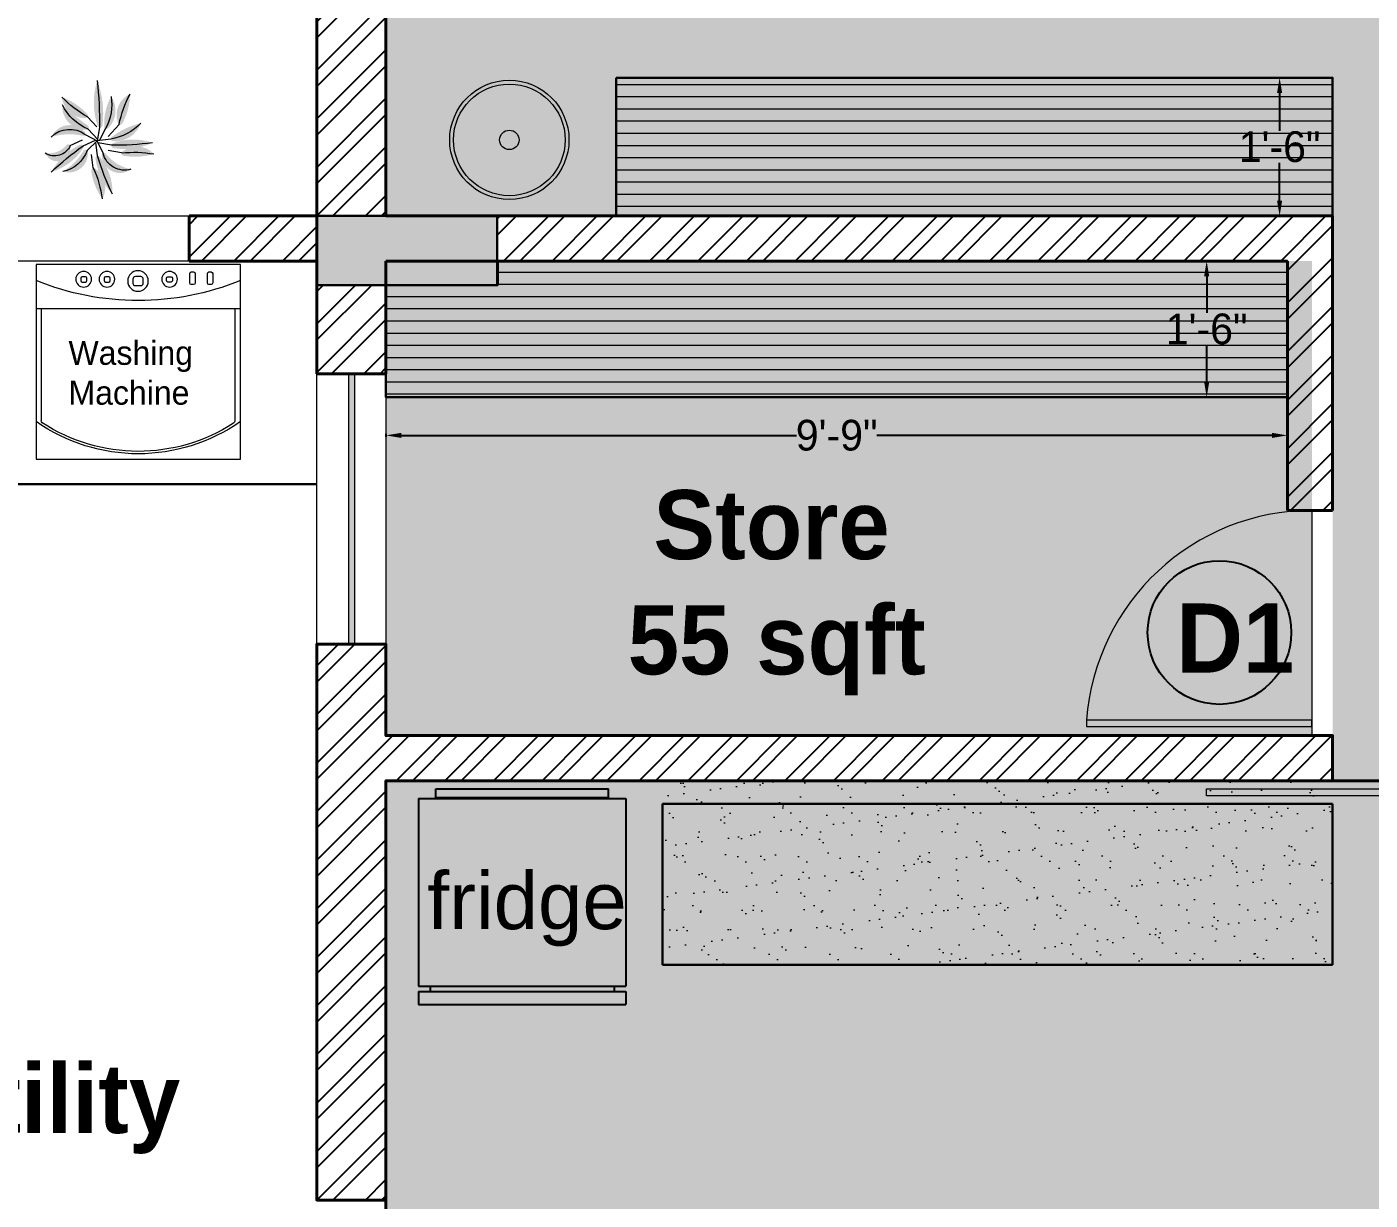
# Model space of a CAD drawing. Header units: feet. Extents: x 3576 to 8206, y -9151 to -6616.
# Drawn here: x 5106.2 to 5281.1, y -8574.6 to -8421.8 of the extents above; entities that cross this region are included whole.
import ezdxf

# ---------------------------------------------------------------- set-up
doc = ezdxf.new("R2010")
doc.units = ezdxf.units.FT
doc.header["$PDMODE"] = 2
doc.layers.get('0').update_dxf_attribs({"linetype": 'CONTINUOUS', "lineweight": 40})
doc.layers.get('Defpoints').update_dxf_attribs({"color": 90, "linetype": 'CONTINUOUS'})
for name, color, linetype, lineweight in [('1fr', 233, 'CONTINUOUS', 5), ('A-GFLR-MBND', 12, 'CONTINUOUS', 5), ('Bathroom-fittings', 7, 'CONTINUOUS', 18), ('COLUMN', 254, 'CONTINUOUS', 30), ('FURN', 253, 'CONTINUOUS', 15), ('FURNITURE', 14, 'CONTINUOUS', 0), ('Glass', 150, 'CONTINUOUS', 20), ('GRANITE', 47, 'CONTINUOUS', 5), ('H2', 7, 'CONTINUOUS', 5), ('HACHT', 8, 'CONTINUOUS', 9), ('interiors', 36, 'CONTINUOUS', 25), ('SHRUBBS', 212, 'CONTINUOUS', 30), ('text', 47, 'CONTINUOUS', 25), ('Wall1', 7, 'CONTINUOUS', 40), ('WINDOW', 180, 'CONTINUOUS', 9)]:
    doc.layers.add(name, color=color, linetype=linetype, lineweight=lineweight)
for name, color, linetype, lineweight, true_color in [('dimension', 7, 'CONTINUOUS', 5, 0x2b17de), ('h12', 7, 'CONTINUOUS', 5, 0x81cdee), ('WALL', 7, 'CONTINUOUS', 40, 0x0b0b0a)]:
    doc.layers.add(name, color=color, linetype=linetype, lineweight=lineweight, true_color=true_color)
doc.layers.add('WILD TREE', color=42, linetype='CONTINUOUS')
doc.styles.add('ROMANS', font='sanss___.ttf')
doc.styles.get("Standard").update_dxf_attribs({"font": 'GOTHIC.TTF'})
doc.dimstyles.new('dinesh', dxfattribs={"dimtxt": 4, "dimasz": 2, "dimexe": 0.2, "dimexo": 0.1, "dimgap": 0, "dimtad": 0, "dimtih": 1, "dimtoh": 1, "dimdec": 0, "dimzin": 0, "dimdsep": 46, "dimlunit": 4, "dimtxsty": 'Standard', "dimcen": 0, "dimclrd": 251, "dimclre": 251, "dimclrt": 256, "dimadec": 0, "dimazin": 0, "dimtfac": 0.5, "dimtdec": 0, "dimtofl": 0, "dimtmove": 0, "dimatfit": 2, "dimfxl": 0, "dimtolj": 1, "dimtzin": 0, "dimarcsym": 0})

# ---------------------------------------------------------------- blocks, each defined once
blk = doc.blocks.new('*D189')
at = {"layer": 'Defpoints', "color": 0, "lineweight": 40, "transparency": 16777216}
for p in [(5152.925532230825, -8470.035319015824), (5270.316836578287, -8470.035319016035), (5270.316836578287, -8475.010567470335)]:
    blk.add_point(p, dxfattribs=at)
at = {"layer": 'H2', "color": 251, "lineweight": -2, "transparency": 16777216}
for p, q in [((5152.925532230825, -8474.810567470337), (5152.925532230825, -8475.210567470336)), ((5154.925532230825, -8475.010567470335), (5206.400246267234, -8475.010567470335)), ((5268.316836578287, -8475.010567470335), (5216.842122541877, -8475.010567470335)), ((5270.316836578287, -8474.810567470337), (5270.316836578287, -8475.210567470336))]:
    blk.add_line(p, q, dxfattribs=at)
at = {"layer": 'H2', "color": 251, "lineweight": 40, "transparency": 16777216}
for points in [[(5154.925532230825, -8474.677234137002), (5154.925532230825, -8475.34390080367), (5152.925532230825, -8475.010567470335)], [(5268.316836578287, -8474.677234137002), (5268.316836578287, -8475.34390080367), (5270.316836578287, -8475.010567470335)]]:
    blk.add_solid(points, dxfattribs=at)
at = {"layer": 'H2', "transparency": 16777216, "insert": (5211.621184404556, -8475.010567470335), "char_height": 4, "attachment_point": 5}
blk.add_mtext('\\A1;9\'-9"', dxfattribs=at)
blk = doc.blocks.new('*D190')
at = {"layer": 'Defpoints', "color": 0, "lineweight": 40, "transparency": 16777216}
for p in [(5263.927669298754, -8452.29618858111), (5259.797799126635, -8470.035319015926), (5263.927669298736, -8470.035319015926)]:
    blk.add_point(p, dxfattribs=at)
at = {"layer": 'H2', "color": 251, "lineweight": -2, "transparency": 16777216}
for p, q in [((5259.997799126635, -8452.29618858111), (5259.597799126635, -8452.29618858111)), ((5259.797799126635, -8454.29618858111), (5259.797799126635, -8459.06514196983)), ((5259.797799126635, -8468.035319015926), (5259.797799126635, -8463.266365627205)), ((5259.997799126635, -8470.035319015926), (5259.597799126635, -8470.035319015926))]:
    blk.add_line(p, q, dxfattribs=at)
at = {"layer": 'H2', "color": 251, "lineweight": 40, "transparency": 16777216}
for points in [[(5259.464465793302, -8454.29618858111), (5260.131132459968, -8454.29618858111), (5259.797799126635, -8452.29618858111)], [(5259.464465793302, -8468.035319015926), (5260.131132459968, -8468.035319015926), (5259.797799126635, -8470.035319015926)]]:
    blk.add_solid(points, dxfattribs=at)
at = {"layer": 'H2', "transparency": 16777216, "insert": (5259.797799126636, -8461.165753798516), "char_height": 4, "attachment_point": 5}
blk.add_mtext('\\A1;1\'-6"', dxfattribs=at)
blk = doc.blocks.new('A$C31557AA3')
at = {"layer": 'SHRUBBS', "lineweight": 5}
h = blk.add_hatch(color=36, dxfattribs=at)
h.dxf.hatch_style = 1
h.set_gradient(color1=(122, 60, 31), color2=(76, 76, 0), tint=0.6800000071525574)
edge = h.paths.add_edge_path()
edge.add_arc((0.579141562777238, 0.4779328771519147), 0.1851927739534588, 109.2945789499972, 183.9523917202077)
edge.add_arc((0.4116897058436564, 0.4639838981329662), 0.0173409412106253, 176.0846161663011, 260.555518417618)
edge.add_arc((0.4105045129628877, 0.4666428292855757), 0.0198344305652022, 265.1982268544253, 344.0651575452608)
edge.add_line((0.4295767962683783, 0.4611974050264111), (0.4328475013842025, 0.4650974160608712))
edge.add_arc((-0.0261070408167825, 0.7863784860746251), 0.5602328067474116, -34.99310021363153, -13.8021519127164)
edge = h.paths.add_edge_path()
edge.add_arc((0.3115833796026663, 0.5380007640156351), 0.0169902764618922, -166.99833121277027, -19.47800631802221, ccw=False)
edge.add_line((0.2950286741512116, 0.5341783012407575), (0.2944709172417674, 0.5373613560875583))
edge.add_arc((0.7327996943625692, 0.612527964925846), 0.4447270353109417, 163.0809589643165, 189.7306937520154, ccw=False)
edge.add_line((0.3073218137776337, 0.7419524953264159), (0.3094791071760028, 0.7399403877793418))
edge.add_arc((0.2010824974105958, 0.6258848324578992), 0.1573483228646495, -36.47962892474982, 46.4572291639405, ccw=False)
at = {"layer": 'SHRUBBS', "lineweight": 13}
h = blk.add_hatch(color=22, dxfattribs=at)
h.dxf.hatch_style = 1
h.set_gradient(color1=(192, 59, 22), color2=(238, 137, 109), one_color=1, tint=0.6800000071525574)
edge = h.paths.add_edge_path()
edge.add_arc((0.0136466559874577, 0.6020042794162066), 0.3925036779477421, -20.72215900740838, 19.4839345886391, ccw=False)
edge.add_arc((0.3643894999424617, 0.4693145627380491), 0.0175008732945478, -91.99401629788042, -20.722159007510925, ccw=False)
edge.add_arc((0.3643552379570565, 0.4683304812386952), 0.0165161955396416, 191.7575161255985, 268.00598370211685, ccw=False)
edge.add_line((0.3481855728433629, 0.464964973072796), (0.3468232670998645, 0.4730006411933802))
edge.add_arc((0.7859565930542091, 0.5433146367576285), 0.4447270353103347, 154.7642914597134, 189.0969765240837, ccw=False)
at = {"layer": 'SHRUBBS', "lineweight": 5}
h = blk.add_hatch(color=24, dxfattribs=at)
h.dxf.hatch_style = 1
h.set_gradient(color1=(170, 46, 24), color2=(76, 76, 0), rotation=74.99999999999999, tint=0.6800000071525574)
h.paths.add_polyline_path([(0.2610028326082556, 0.3928971731344575, 0.0313224074340478), (0.2185707569888677, 0.4176584869613295, 0.1003299876653387)], flags=17)
edge = h.paths.add_edge_path()
edge.add_arc((0.2967812477036773, 0.4024010107205527), 0.0169902764597991, -112.99833155542018, 34.52199364849861, ccw=False)
edge.add_line((0.2901430732357539, 0.3867611854684867), (0.282506546250886, 0.3876659234284148))
edge.add_arc((0.3008654024437192, 0.5099448164789635), 0.1236494047150414, 142.3265140285391, 261.461434014105, ccw=False)
edge.add_line((0.2029961027155593, 0.5855144893452007), (0.2047552502629628, 0.5774235175910007))
edge.add_arc((0.4901908530126208, 0.6437199487614294), 0.2930336159948017, 193.075906881483, 232.2472982687204)
edge = h.paths.add_edge_path()
edge.add_arc((0.2775387453947928, 0.359681817978128), 0.0169902764597863, -94.99833155594507, 52.52199364834132, ccw=False)
edge.add_line((0.2760584381025524, 0.342756151536264), (0.2702259977259018, 0.3436000062108633))
edge.add_arc((0.3368221650082432, 0.7833125108416823), 0.4447270356357955, 226.7642914708024, 261.38778336047193, ccw=False)
edge.add_line((0.0321835723016477, 0.4593102514990335), (0.0342738033768626, 0.4593588291286892))
edge.add_arc((0.0423481023692318, 0.0669382093828119), 0.3925036778247499, 51.27784096535328, 91.17873007500259, ccw=False)
h = blk.add_hatch(color=52, dxfattribs=at)
h.dxf.hatch_style = 1
h.set_gradient(color1=(214, 214, 0), color2=(114, 153, 0), rotation=269.99999999999994, tint=0.6800000071525574)
edge = h.paths.add_edge_path()
edge.add_arc((0.5737896106027734, 0.6442614034521342), 0.1573483228630157, -108.47962890263119, -24.468562096676408, ccw=False)
edge.add_line((0.5239153113022041, 0.4950265248979237), (0.5227489311859871, 0.495096814286285))
edge.add_arc((0.5243535451457149, 0.5120111486986616), 0.0169902764713724, 121.0016684639736, 264.5807337431716, ccw=False)
edge.add_line((0.5156024817712535, 0.5265744032934097), (0.5206183247222782, 0.5292169239982627))
edge.add_arc((0.7253961247703842, 0.1344407994114647), 0.4447270353107626, 91.08095896306548, 117.41661874000559, ccw=False)
at = {"layer": 'SHRUBBS', "lineweight": 13}
h = blk.add_hatch(color=22, dxfattribs=at)
h.dxf.hatch_style = 1
h.set_gradient(color1=(192, 59, 22), color2=(238, 137, 109), one_color=1, tint=0.6800000071525574)
edge = h.paths.add_edge_path()
edge.add_arc((0.6033160772339273, 0.3080568656674245), 0.1717382616055714, 55.47516335396125, 132.7674658130364)
edge.add_arc((0.5030147715620786, 0.4164958714975456), 0.0240244507925832, 132.7674658129801, 182.9960336030007)
edge.add_arc((0.4925884353953053, 0.4159501741334566), 0.0135838439387727, 182.9960336028882, 280.2877910844639)
edge.add_line((0.4950144088474815, 0.4025847160806393), (0.5001000764733305, 0.4023759510864693))
edge.add_arc((0.5136554940287965, 0.7946454854214835), 0.3925036775783322, 268.020852455672, 298.4516715481307)
edge = h.paths.add_edge_path()
edge.add_arc((0.5049948428484186, 0.3736983278585626), 0.0169902764596091, 103.0016686934851, 189.6384661346254, ccw=False)
edge.add_line((0.5011723801011386, 0.3902530333141101), (0.5110515022180095, 0.3914655007020826))
edge.add_arc((0.5839756996354879, -0.2435706507465341), 0.6392095526630307, 69.39934495704102, 96.55084987394491, ccw=False)
edge.add_line((0.8088830829007918, 0.3547649751094184), (0.7956508867129628, 0.350805998899915))
edge.add_arc((0.658596491319031, 0.8329793720977534), 0.5012734474493717, -108.5253818962774, -74.13257184488191, ccw=False)
edge.add_arc((0.5044765900144625, 0.3730407651314636), 0.0161997765949089, 187.6454007284559, 251.474618103645, ccw=False)
edge.add_arc((0.4883318894532921, 0.3708735800865952), 8.97306790426e-05, 7.64540073175379, 192.8431350672432)
at = {"layer": 'SHRUBBS', "lineweight": 5}
h = blk.add_hatch(color=52, dxfattribs=at)
h.dxf.hatch_style = 1
h.set_gradient(color1=(214, 214, 0), color2=(114, 153, 0), rotation=89.99999999999996, tint=0.6800000071525574)
edge = h.paths.add_edge_path()
edge.add_arc((0.1952865735589455, 0.330514697737982), 0.0169902764597863, -90, 52.52199364834132, ccw=False)
edge.add_line((0.1952865735589455, 0.3135244212781743), (0.1855009758762378, 0.3148145277045842))
edge.add_arc((0.2545699930755632, 0.7541453902657054), 0.4447270353099622, 235.08095895885782, 261.0654249922602, ccw=False)
edge.add_line((5.42040937e-08, 0.3894862588037995), (0.005421113432277001, 0.3924185440076826))
edge.add_arc((0.0775572070999431, 0.2525797843657926), 0.1573483228630552, 35.520371079800725, 117.2870336174411, ccw=False)
h = blk.add_hatch(color=32, dxfattribs=at)
h.dxf.hatch_style = 1
h.set_gradient(color1=(183, 112, 31), color2=(114, 153, 0), rotation=134.99999999999994, tint=0.6800000071525574)
edge = h.paths.add_edge_path()
edge.add_arc((0.3196754922144009, 0.2745344055263956), 0.0169902764616699, -40.998331386390475, 106.5219936122142, ccw=False)
edge.add_line((0.3324985412461103, 0.2633881546870498), (0.3202080629342276, 0.2559361491459811))
edge.add_arc((0.5382236238809242, -0.0897723172832059), 0.4087115469077574, 122.2369303558512, 149.2091368645212)
edge.add_line((0.1871234269441686, 0.1194495273857967), (0.1846678678267892, 0.1277973257940062))
edge.add_arc((0.3109845950881436, 0.160419152959264), 0.1304611022244556, 88.30489722435192, 194.4804838987625, ccw=False)
edge = h.paths.add_edge_path()
edge.add_arc((0.3566798594764009, 0.1557931419332021), 0.0169902764631247, -22.998331491847694, 124.5219936404493, ccw=False)
edge.add_line((0.3723196847388408, 0.1491549674813655), (0.3685290897119273, 0.1460710412113428))
edge.add_arc((0.471346433526719, 0.0235650948579576), 0.1599347150591971, 130.0062157108557, 188.4730908819397)
edge.add_line((0.3131573781538179, -4.698774489e-07), (0.3092693441390395, 0.0016140130953204))
edge.add_arc((0.3449039692322628, 0.0819412466143206), 0.08787656655984899, 88.59993373863892, 246.0770533524228, ccw=False)
at = {"layer": 'SHRUBBS', "lineweight": 13}
h = blk.add_hatch(color=22, dxfattribs=at)
h.dxf.hatch_style = 1
h.set_gradient(color1=(192, 59, 22), color2=(238, 137, 109), one_color=1, tint=0.6800000071525574)
edge = h.paths.add_edge_path()
edge.add_arc((0.4483585709471926, 0.2567951719574353), 0.0169902764666922, 31.00166846180659, 178.5219936935231)
edge.add_line((0.4313739471510873, 0.2572334058207843), (0.433013164622281, 0.2498810142874674))
edge.add_arc((0.0305199788132029, 0.1640039888200704), 0.4115527039467282, -17.363422940706528, 12.044183470344876, ccw=False)
edge.add_line((0.4233186535384448, 0.0411836759237474), (0.4271101304162245, 0.0429447352545367))
edge.add_arc((0.3673014323839823, 0.1667480497858662), 0.1374930581857018, -64.21506815826233, 45.93642221150992)
edge = h.paths.add_edge_path()
edge.add_arc((0.7102392108008077, 0.2706050550957286), 0.1573483228630286, 180.634028951228, 264.6450957571964, ccw=False)
edge.add_line((0.5529005218038776, 0.2688638909661734), (0.5525850130310915, 0.2699889853568607))
edge.add_arc((0.569092294990668, 0.2740113151398305), 0.0169902764714342, 50.11532631791101, 193.6943915969288, ccw=False)
edge.add_line((0.5799872145644827, 0.287048577968136), (0.5841264588139837, 0.2831745292812968))
edge.add_arc((0.2781670787789778, -0.0395807862516904), 0.444727035310662, 20.19461681694679, 46.53027659388579, ccw=False)
at = {"layer": 'SHRUBBS', "lineweight": 5}
h = blk.add_hatch(color=22, dxfattribs=at)
h.dxf.hatch_style = 1
h.set_gradient(color1=(198, 62, 16), color2=(114, 153, 0), rotation=164.99999999999997, tint=0.6800000071525574)
edge = h.paths.add_edge_path()
edge.add_arc((0.4890357937997864, 0.2800452658189272), 0.0169902764598171, 49.00166838384447, 196.5219936374178)
edge.add_line((0.4727470349522777, 0.2752135136121865), (0.4728515264377508, 0.2684196487905694))
edge.add_arc((0.6308309886196639, 0.2742471517743752), 0.1580869073083283, 182.1125531289479, 216.7663757932914)
edge.add_arc((0.6308309886193797, 0.2742471517743468), 0.1580869073080549, 216.7663757933417, 242.3929153040779)
edge.add_arc((0.6308309887808149, 0.2742471520830918), 0.1580869076564862, 242.3929153040792, 274.6797549426552)
edge.add_line((0.6437287223648414, 0.1166872623878135), (0.630091170819469, 0.1310801372772232))
edge.add_arc((1.644924287870765, 1.078998480115585), 1.388681187369328, 214.478599328099, 223.0474095241305, ccw=False)
h = blk.add_hatch(color=20, dxfattribs=at)
h.dxf.hatch_style = 1
h.set_gradient(color1=(243, 80, 43), color2=(246, 127, 101), rotation=134.99999999999994, one_color=1, tint=0.6800000071525574)
edge = h.paths.add_edge_path()
edge.add_arc((0.3543575986366534, 0.2430327417938827), 0.0169902764597886, -22.998331555601112, 124.5219936486904, ccw=False)
edge.add_line((0.3699974238886909, 0.2363945673259025), (0.3679442888963251, 0.2322133973746929))
edge.add_arc((-0.0302195476253928, 0.4303237073624473), 0.444727034974409, -61.23570855855792, -26.45309048474428, ccw=False)
edge.add_line((0.1837864096099508, 0.0404729847712133), (0.1856472510569915, 0.0465667070395739))
edge.add_arc((0.5600954095842497, -0.0711096018828812), 0.3925036778249076, 123.27784100041609, 162.5538418235388, ccw=False)
at = {"layer": 'SHRUBBS', "color": 52, "lineweight": 13, "true_color": 0xd8c603}
for p, q in [((0.3143961894590177, 0.5214267436349475), (0.3310583872076904, 0.4292309329616728)), ((0.5094599210991362, 0.5042143535921185), (0.4269253968292618, 0.4306024449183498)), ((0.3118432400150937, 0.3949346569650629), (0.3962250117756412, 0.3542233202517764)), ((0.3675530881512827, 0.4522134154667016), (0.384215285899927, 0.3600176047724517)), ((0.4088683923272356, 0.4470556490686591), (0.3962250117756412, 0.3542233202517764)), ((0.4884208224489158, 0.3708855180213959), (0.3962250117756412, 0.3542233202517764)), ((0.4805590186741995, 0.411772544747663), (0.3980244944252718, 0.3674357806895614)), ((0.2119186096995804, 0.3280681849275595), (0.3047509384955163, 0.3154248043549899)), ((0.2941707815354562, 0.3572353051467587), (0.3870031103313636, 0.3445919245951643)), ((0.3314308282322145, 0.2865519812637842), (0.3962250117756412, 0.3542233202517764)), ((0.3618239524130615, 0.2580947341052706), (0.402535289105373, 0.3424765058657897)), ((0.4405617758337145, 0.2716887960028771), (0.3962250117756412, 0.3542233202517764)), ((0.4770182180832025, 0.2918006018134633), (0.4093468790742349, 0.3565947853778368)), ((0.5607056260489574, 0.2875326815997141), (0.4930342870609651, 0.3523268651431124)), ((0.3641462132529227, 0.170855134269658), (0.4048575499662094, 0.2552369060302055))]:
    blk.add_line(p, q, dxfattribs=at)
for centre, radius, start, end in [((-0.4679225979900254, 0.606706625130471), 0.7869532027903953, 353.7788021114562, 9.895987881097843), ((2.204696740639291, 0.4875261231190394), 1.837483003246301, 172.3252505454634, 181.1011768119209), ((0.7724435565209831, 0.3859860219717745), 0.3686684138535741, 133.6544040140556, 170.465050233142), ((0.3480150833547952, 0.541966938144043), 0.1514162935791963, 163.2855850846461, 256.178961526799), ((0.3488161077474956, 1.274596666880397), 0.786953202790379, 281.7788021121113, 297.8959878816747), ((0.8282950105409836, 2.115374974003514), 1.837483003246361, 244.3252505455228, 253.1011768120599), ((-0.1109371776498165, -0.3896082630423052), 0.7869532027903811, 65.77880211160611, 81.89598788148295), ((0.6454281718361871, 0.11124904991172), 0.3427771996768856, 80.72900210783877, 118.7494604234067), ((0.5036322999474409, -2.520038314109683), 2.890963851762693, 83.93896133858978, 90.3014764370095), ((0.4108439302732167, 0.07210972962479902), 0.228674266282973, 110.3207980196044, 168.0523157941224), ((0.7961728830271113, 0.4287284811381086), 0.3472879846787989, 203.2209285534538, 243.9627082511878), ((1.243741076768742, 0.6783752540526679), 0.7869532027903438, 209.7788021115936, 225.895987881297), ((-1.145212772338765, 1.309372098772313), 1.837483003246326, 316.3252505457846, 325.1011768114424), ((0.3000969527041377, 0.1662988780117303), 0.1756058124038795, 314.5631437668294, 36.88067794008187), ((0.410595573162084, 0.0639569834531244), 0.1165536686809947, 113.4858991101693, 213.2804929652318)]:
    blk.add_arc(centre, radius, start, end, dxfattribs=at)
blk = doc.blocks.new('Washingmachine')
at = {"layer": 'FURN', "lineweight": 9}
for p, q in [((-10.34400240485592, -9.934833080795217), (-10.34400240485592, 10.06516691920478)), ((-10.34400240485592, 10.06516691920478), (10.65599759514407, 10.06516691920478)), ((10.65599759514407, 10.06516691920478), (10.65599759514407, -9.934833080795217)), ((-10.34400240485592, 5.520354548038994), (10.65599759514407, 5.520354548038994)), ((-9.751404343518061, 5.520354548038881), (-9.751404343517605, -6.027440282013912)), ((10.1339451854069, 5.520354548038881), (10.1339451854069, -5.981414801336428)), ((10.65599759514407, -9.934833080795217), (-10.34400240485592, -9.934833080795217))]:
    blk.add_line(p, q, dxfattribs=at)
for points in [[(-6.942216223029845, 8.164250203997652), (-6.942216223029845, 9.14537041701078, 0.4142135623728953), (-7.092216223029481, 9.295370417010416), (-7.341856921023918, 9.295370417010416, 0.4142135623731362), (-7.491856921024009, 9.14537041701078), (-7.491856921024009, 8.164250203997652, 0.4142135623730951), (-7.341856921023918, 8.014250203998017), (-7.092216223029481, 8.014250203998017, 0.4142135623730951)], [(-5.129992575029973, 8.164250203997652), (-5.129992575029973, 9.14537041701078, 0.4142135623728953), (-5.279992575029609, 9.295370417010416), (-5.529633273024047, 9.295370417010416, 0.4142135623731362), (-5.679633273024138, 9.14537041701078), (-5.679633273024138, 8.164250203997652, 0.4142135623730951), (-5.529633273024047, 8.014250203998017), (-5.279992575029609, 8.014250203998017, 0.4142135623730951)], [(-2.88015954965158, 8.811692322380395), (-3.215064704174437, 8.811692322380509, 0.4142135623728953), (-3.365064704174074, 8.661692322380643), (-3.365064704174074, 8.412051624386207, 0.4142135623731362), (-3.215064704174437, 8.262051624386231), (-2.88015954965158, 8.262051624386231, 0.4142135623730951), (-2.730159549651944, 8.412051624386322), (-2.730159549651944, 8.661692322380532, 0.4142135623730951)], [(-0.1001968748478248, 8.814662751613467), (0.457978382688907, 8.814662751613582, -0.4142135623728953), (0.7079783826889069, 8.56466275161381), (0.7079783826889069, 8.148594921623042, -0.4142135623731362), (0.457978382688907, 7.898594921623043), (-0.1001968748478248, 7.898594921623157, -0.4142135623730951), (-0.3501968748478248, 8.148594921623157), (-0.3501968748478248, 8.564662751613469, -0.4142135623730951)], [(3.192154739939724, 8.811692322380395), (3.527059894462581, 8.811692322380509, -0.4142135623728953), (3.677059894462217, 8.661692322380643), (3.677059894462217, 8.412051624386207, -0.4142135623731362), (3.527059894462581, 8.262051624386231), (3.192154739939724, 8.262051624386231, -0.4142135623730951), (3.042154739940087, 8.412051624386322), (3.042154739940087, 8.661692322380532, -0.4142135623730951)], [(5.586062853095426, 8.811692322380395), (5.920968007618284, 8.811692322380509, -0.4142135623728953), (6.07096800761792, 8.661692322380643), (6.07096800761792, 8.412051624386207, -0.4142135623731362), (5.920968007618284, 8.262051624386231), (5.586062853095426, 8.262051624386231, -0.4142135623730951), (5.436062853095791, 8.412051624386322), (5.436062853095791, 8.661692322380532, -0.4142135623730951)]]:
    blk.add_lwpolyline(points, format="xyb", close=True, dxfattribs=at)
for centre, radius in [((-3.060903689032329, 8.546990250889394), 0.8065281933968435), ((0.1870844414988824, 8.363726098562438), 1.057001342295734), ((3.372898879320473, 8.546990250889394), 0.8065281933968435), ((5.766806992476176, 8.546990250889394), 0.8065281933968435)]:
    blk.add_circle(centre, radius, dxfattribs=at)
for centre, radius, start, end in [((0.155997595144072, 34.36295686010158), 27.99700629685737, 247.9732088081473, 292.0267911918526), ((0.155997595144072, 8.852039939880454), 18.23878078894558, 234.8515855809695, 305.1484144190304), ((-9.501404343518516, -6.027440282013912), 0.25, 180, 237.0147512239568), ((0.155997595144072, 8.852039939880454), 17.98878078894558, 237.0147512239533, 303.2573161776588), ((9.883945185406901, -5.981414801336428), 0.25, 303.2573161776877, 0)]:
    blk.add_arc(centre, radius, start, end, dxfattribs=at)
blk = doc.blocks.new('FRIDp')
at = {"color": 0}
for p, q in [((11.73249035819049, 26.39692308419871), (30.06582369152383, 26.39692308419871)), ((11.73249035819049, 25.48025641753204), (11.73249035819049, 26.39692308419871)), ((30.06582369152383, 25.48025641753204), (30.06582369152383, 26.39692308419871)), ((9.899157024857153, 25.39074097812578), (31.89915702485716, 25.39074097812578)), ((9.899157024857153, 25.39074097812578), (9.899157024857153, 5.453240978125775)), ((11.73249035819049, 25.48025641753204), (30.06582369152383, 25.48025641753204)), ((31.89915702485716, 25.39074097812578), (31.89915702485716, 5.453240978125775)), ((9.899157024857153, 5.453240978125775), (31.89915702485716, 5.453240978125775)), ((9.899157024857153, 4.901812865413884), (31.89915702485716, 4.901812865413884)), ((9.899157024857153, 4.901812865413884), (9.899157024857153, 3.526812865413884)), ((31.89915702485716, 4.901812865413884), (31.89915702485716, 3.526812865413884)), ((9.899157024857153, 3.526812865413884), (31.89915702485716, 3.526812865413884))]:
    blk.add_line(p, q, dxfattribs=at)
for p, q in [((11.14223606720236, 5.453240978125775), (11.14223606720236, 4.901812865413884)), ((30.65607798251195, 5.453240978125775), (30.65607798251195, 4.901812865413884))]:
    blk.add_line(p, q)
blk = doc.blocks.new('*D181')
at = {"layer": 'Defpoints', "color": 0, "lineweight": 40, "transparency": 16777216}
for p in [(5152.925532230825, -8470.035319015824), (5270.316836578287, -8470.035319016035), (5270.316836578287, -8475.010567470337)]:
    blk.add_point(p, dxfattribs=at)
at = {"layer": 'H2', "color": 251, "lineweight": -2, "transparency": 16777216}
for p, q in [((5152.925532230825, -8474.810567470338), (5152.925532230825, -8475.210567470338)), ((5154.925532230825, -8475.010567470337), (5206.400246267234, -8475.010567470337)), ((5268.316836578287, -8475.010567470337), (5216.842122541877, -8475.010567470337)), ((5270.316836578287, -8474.810567470338), (5270.316836578287, -8475.210567470338))]:
    blk.add_line(p, q, dxfattribs=at)
at = {"layer": 'H2', "color": 251, "lineweight": 40, "transparency": 16777216}
for points in [[(5154.925532230825, -8474.677234137003), (5154.925532230825, -8475.343900803671), (5152.925532230825, -8475.010567470337)], [(5268.316836578287, -8474.677234137003), (5268.316836578287, -8475.343900803671), (5270.316836578287, -8475.010567470337)]]:
    blk.add_solid(points, dxfattribs=at)
at = {"layer": 'H2', "transparency": 16777216, "insert": (5211.621184404556, -8475.010567470337), "char_height": 4, "attachment_point": 5}
blk.add_mtext('\\A1;9\'-9"', dxfattribs=at)
blk = doc.blocks.new('*D182')
at = {"layer": 'Defpoints', "color": 0, "lineweight": 40, "transparency": 16777216}
for p in [(5263.927669298754, -8452.29618858111), (5259.797799126635, -8470.035319015926), (5263.927669298736, -8470.035319015926)]:
    blk.add_point(p, dxfattribs=at)
at = {"layer": 'H2', "color": 251, "lineweight": -2, "transparency": 16777216}
for p, q in [((5259.997799126635, -8452.29618858111), (5259.597799126635, -8452.29618858111)), ((5259.797799126635, -8454.29618858111), (5259.797799126635, -8459.06514196983)), ((5259.797799126635, -8468.035319015926), (5259.797799126635, -8463.266365627205)), ((5259.997799126635, -8470.035319015926), (5259.597799126635, -8470.035319015926))]:
    blk.add_line(p, q, dxfattribs=at)
at = {"layer": 'H2', "color": 251, "lineweight": 40, "transparency": 16777216}
for points in [[(5259.464465793302, -8454.29618858111), (5260.131132459968, -8454.29618858111), (5259.797799126635, -8452.29618858111)], [(5259.464465793302, -8468.035319015926), (5260.131132459968, -8468.035319015926), (5259.797799126635, -8470.035319015926)]]:
    blk.add_solid(points, dxfattribs=at)
at = {"layer": 'H2', "transparency": 16777216, "insert": (5259.797799126636, -8461.165753798516), "char_height": 4, "attachment_point": 5}
blk.add_mtext('\\A1;1\'-6"', dxfattribs=at)
blk = doc.blocks.new('*D183')
at = {"layer": 'Defpoints', "color": 0, "lineweight": 40, "transparency": 16777216}
for p in [(5263.040397779055, -8428.426623363805), (5263.040397779046, -8446.426623363735), (5269.294635800486, -8446.426623363735)]:
    blk.add_point(p, dxfattribs=at)
at = {"layer": 'H2', "color": 251, "lineweight": -2, "transparency": 16777216}
for p, q in [((5269.094635800486, -8428.426623363805), (5269.494635800485, -8428.426623363805)), ((5269.294635800486, -8430.426623363805), (5269.294635800486, -8435.326011535082)), ((5269.294635800486, -8444.426623363735), (5269.294635800486, -8439.527235192458)), ((5269.094635800486, -8446.426623363735), (5269.494635800485, -8446.426623363735))]:
    blk.add_line(p, q, dxfattribs=at)
at = {"layer": 'H2', "color": 251, "lineweight": 40, "transparency": 16777216}
for points in [[(5268.961302467153, -8430.426623363805), (5269.627969133819, -8430.426623363805), (5269.294635800486, -8428.426623363805)], [(5268.961302467153, -8444.426623363735), (5269.627969133819, -8444.426623363735), (5269.294635800486, -8446.426623363735)]]:
    blk.add_solid(points, dxfattribs=at)
at = {"layer": 'H2', "transparency": 16777216, "insert": (5269.294635800487, -8437.426623363768), "char_height": 4, "attachment_point": 5}
blk.add_mtext('\\A1;1\'-6"', dxfattribs=at)

msp = doc.modelspace()

# ---------------------------------------------------------------- hatches: boundary and pattern name
at = {"layer": 'COLUMN', "lineweight": 25}
h = msp.add_hatch(dxfattribs=at)
h.set_pattern_fill('ANSI32', color=32, scale=0.4695652173843619, style=0)
h.set_pattern_definition([(45, (5143.925532230724, -8446.426623363957), (-3.162611938242812, 3.162611938242812), []), (45, (5146.033941100216, -8446.426623363957), (-3.162611938242812, 3.162611938242812), [])])
h.paths.add_polyline_path([(5152.925532230686, -8413.752710320972), (5143.925532230724, -8413.752710320972), (5143.925532230795, -8446.426623363957), (5152.925532230686, -8446.426623363957)])
h = msp.add_hatch(dxfattribs=at)
h.set_pattern_fill('ANSI32', color=32, scale=0.4695652173843619, angle=359.9999999999999, style=0)
h.set_pattern_definition([(44.99999999999989, (5143.925532230724, -8446.426623363957), (-3.16261193824281, 3.162611938242814), []), (44.99999999999989, (5146.033941100216, -8446.426623363957), (-3.16261193824281, 3.162611938242814), [])])
h.paths.add_polyline_path([(5152.925532230686, -8413.752710320972), (5143.925532230724, -8413.752710320972), (5143.925532230795, -8446.426623363957), (5152.925532230686, -8446.426623363957)])
h = msp.add_hatch(dxfattribs=at)
h.set_pattern_fill('ANSI32', color=32, scale=0.4695652173843619, style=0)
h.set_pattern_definition([(45, (5159.577706143496, -8141.20923206421), (-3.162611938242812, 3.162611938242812), []), (45, (5161.686115013067, -8141.20923206421), (-3.162611938242812, 3.162611938242812), [])])
h.paths.add_polyline_path([(5127.295097448166, -8446.426623363881), (5143.925532230875, -8446.426623363881), (5143.925532230875, -8452.296188581153), (5127.295097448166, -8452.296188581153)])
h.paths.add_polyline_path([(5143.925532230495, -8455.426623363805), (5152.925532230915, -8455.426623363805), (5152.925532230915, -8466.988129027304), (5143.925532230495, -8466.988129027304)])
at = {"layer": 'COLUMN'}
msp.add_hatch(color=256, dxfattribs=at).paths.add_polyline_path([(5167.403793100116, -8446.426623363957), (5143.925532230875, -8446.426623363957), (5143.925532230875, -8455.426623363805), (5167.403793100116, -8455.426623363805)])
msp.add_hatch(color=256, dxfattribs=at).paths.add_polyline_path([(5167.403793100116, -8446.426623363957), (5143.925532230875, -8446.426623363957), (5143.925532230875, -8455.426623363805), (5167.403793100116, -8455.426623363805)])
at = {"layer": 'COLUMN', "lineweight": 25}
h = msp.add_hatch(dxfattribs=at)
h.set_pattern_fill('ANSI32', color=32, scale=0.4695652173843619, style=0)
h.set_pattern_definition([(45, (5167.403793100116, -8484.774449450124), (-3.162611938242812, 3.162611938242812), []), (45, (5169.512201969596, -8484.774449450124), (-3.162611938242812, 3.162611938242812), [])])
h.paths.add_polyline_path([(5167.403793100116, -8446.426623363806), (5276.186401794205, -8446.42662336373), (5276.186401794205, -8484.774449450124), (5270.316836576866, -8484.774449450124), (5270.316836576866, -8452.296188581), (5167.403793100116, -8452.296188581)])
h = msp.add_hatch(dxfattribs=at)
h.set_pattern_fill('ANSI32', color=32, scale=0.4695652173843619, angle=359.9999999999999, style=0)
h.set_pattern_definition([(44.99999999999989, (5167.403793100116, -8484.774449450124), (-3.16261193824281, 3.162611938242814), []), (44.99999999999989, (5169.512201969596, -8484.774449450124), (-3.16261193824281, 3.162611938242814), [])])
h.paths.add_polyline_path([(5167.403793100116, -8446.426623363808), (5276.186401794205, -8446.426623363732), (5276.186401794205, -8484.774449450124), (5270.316836576866, -8484.774449450124), (5270.316836576866, -8452.296188581), (5167.403793100116, -8452.296188581)])
h = msp.add_hatch(dxfattribs=at)
h.set_pattern_fill('ANSI32', color=32, scale=0.4695652173843619, style=0)
h.set_pattern_definition([(45, (5143.925532230655, -8574.622908006057), (-3.162611938242812, 3.162611938242812), []), (45, (5146.033941100216, -8574.622908006057), (-3.162611938242812, 3.162611938242812), [])])
h.paths.add_polyline_path([(5143.925532230875, -8502.205520331117), (5152.925532230764, -8502.205520331157), (5152.925532230764, -8514.122275536667), (5276.186401794205, -8514.122275536667), (5276.186401794205, -8519.991840753935), (5152.925532230764, -8519.991840753974), (5152.925532230915, -8574.622908006018), (5143.925532230655, -8574.622908006057)])
h = msp.add_hatch(dxfattribs=at)
h.set_pattern_fill('ANSI32', color=32, scale=0.4695652173843619, angle=359.9999999999999, style=0)
h.set_pattern_definition([(44.99999999999989, (5143.925532230655, -8574.622908006058), (-3.16261193824281, 3.162611938242814), []), (44.99999999999989, (5146.033941100216, -8574.622908006058), (-3.16261193824281, 3.162611938242814), [])])
h.paths.add_polyline_path([(5143.925532230875, -8502.205520331117), (5152.925532230764, -8502.205520331157), (5152.925532230764, -8514.122275536669), (5276.186401794205, -8514.122275536669), (5276.186401794205, -8519.991840753937), (5152.925532230764, -8519.991840753974), (5152.925532230915, -8574.622908006018), (5143.925532230655, -8574.622908006058)])
at = {"layer": 'Defpoints', "lineweight": 40}
h = msp.add_hatch(color=256, dxfattribs=at)
h.set_gradient(color1=(153, 157, 214), one_color=1, tint=1, name='INVCYLINDER')
h.paths.add_polyline_path([(5273.505436760796, -8514.122275536669), (5152.925532230915, -8514.122275536669), (5152.925532230915, -8452.296188581), (5273.505436760796, -8452.296188581)])
at = {"layer": 'dimension', "lineweight": 40}
for color, points in [(150, [(5148.816836578436, -8466.988129027304), (5148.034227882746, -8466.988129027304), (5148.034227883046, -8502.205520331117), (5148.816836578665, -8502.205520331117)]), (150, [(5148.816836578436, -8466.988129027304), (5148.034227882746, -8466.988129027304), (5148.034227883046, -8502.205520331117), (5148.816836578665, -8502.205520331117)]), (252, [(5273.505436760796, -8512.11724486963), (5244.158335361116, -8512.11724486963), (5244.158335361116, -8512.932442130708), (5273.505436760796, -8512.932442130708)]), (252, [(5273.505436760796, -8512.11724486963), (5244.158335361116, -8512.11724486963), (5244.158335361116, -8512.93244213071), (5273.505436760796, -8512.93244213071)])]:
    msp.add_hatch(color=color, dxfattribs=at).paths.add_polyline_path(points)
at = {"layer": 'h12'}
h = msp.add_hatch(dxfattribs=at)
h.set_pattern_fill('AR-SAND', color=255, scale=0.1, angle=359.9999999999999, style=0)
h.set_pattern_definition([(37.49999999999994, (-2170.376280146852, -1033.585462439537), (-0.1600031295983998, 4.894132373293423), [0, -3.8608, 0, -4.318000000000001, 0, -4.1275]), (7.499999999999875, (-2170.376280146852, -1033.585462439537), (4.495232831380031, 7.168251005683538), [0, -2.082799999999998, 0, -3.479799999999998, 0, -1.333499999999999]), (327.4999999999998, (-2173.50048014685, -1033.585462439537), (7.909923702414579, 0.01437184678544915), [0, -1.269999999999998, 0, -4.571999999999992, 0, -5.968999999999991]), (317.4999999999999, (-2173.50048014685, -1033.585462439537), (7.635564524722973, 2.229293232572155), [0, -0.635, 0, -2.997199999999999, 0, -3.429])])
h.paths.add_polyline_path([(5276.186401795715, -8519.991840753937), (5188.925532230764, -8519.991840753963), (5188.925532230764, -8543.991840753974), (5276.186401795715, -8543.991840753974)])
h.paths.add_polyline_path([(5213.051043826946, -8528.997162033647), (5218.800020634587, -8528.997162033647), (5218.800020634587, -8535.01353311141), (5213.051043826946, -8535.01353311141)], flags=24)
at = {"layer": 'HACHT', "lineweight": 40}
h = msp.add_hatch(color=256, dxfattribs=at)
h.set_gradient(color1=(204, 159, 213), color2=(225, 198, 230), one_color=1, tint=0.8399999737739563, name='INVCYLINDER')
h.paths.add_polyline_path([(5152.925532230686, -8302.817927714084), (5351.577706140436, -8302.817927714084), (5351.577706140436, -8366.207431582872), (5357.577706140522, -8366.20743158288), (5357.57770614056, -8248.817927714768), (5591.969010484737, -8248.69041573846), (5591.969010484737, -8362.823773329048), (5848.664662654971, -8362.823773329073), (5848.664662655116, -8554.408595959158), (5600.969010484737, -8554.408595959158), (5600.969010484737, -8446.408595960755), (5479.273358312595, -8446.408595960755), (5479.273358312595, -8452.278161178063), (5496.882053964476, -8452.278161178063), (5496.884299138539, -8554.400857268076), (5354.447271357846, -8554.400857268076), (5354.447271357846, -8469.904884233158), (5357.577706133092, -8469.904884233154), (5357.577706134837, -8446.426623363957), (5348.577706140645, -8446.426623363957), (5348.577706140645, -8514.122275536669), (5276.186401794205, -8514.122275536667), (5276.186401795646, -8446.42662336373), (5152.925532230686, -8446.42662336373)])
edge = h.paths.add_edge_path(flags=0)
edge.add_arc((5504.019786252207, -8325.25090984496), 39.00000000000001, 270, 359.9999999999947)
edge.add_line((5543.019786252207, -8325.250909844963), (5543.019786252211, -8295.77264897514))
edge.add_line((5543.019786252211, -8295.772648975139), (5406.490791177357, -8295.772648975173))
edge.add_line((5406.490791177357, -8295.772648975173), (5406.490791177344, -8364.250909844957))
edge.add_line((5406.490791177344, -8364.25090984496), (5504.019786252207, -8364.25090984496))
at = {"layer": 'HACHT'}
h = msp.add_hatch(dxfattribs=at)
h.set_pattern_fill('ANSI31', color=255, scale=0.5, angle=494.9999999999999, style=0)
h.set_pattern_definition([(180, (5846.259873960526, -8227.680860211105), (-1.855250069354418e-15, -1.587499999999999), [])])
h.paths.add_polyline_path([(5182.925532230686, -8428.426623363805), (5182.925532230685, -8446.426623363808), (5276.186401795646, -8446.426623363808), (5276.186401795646, -8428.426623363805)])
h = msp.add_hatch(dxfattribs=at)
h.set_pattern_fill('ANSI31', color=255, scale=0.5, angle=135, style=0)
h.set_pattern_definition([(180, (-440.4788897788558, -8234.663468912837), (-3e-16, -1.587499999999999), [])])
h.paths.add_polyline_path([(5152.925532230886, -8455.426623363805), (5152.925532230866, -8470.035319015824), (5270.316836578287, -8470.03531901593), (5270.316836578287, -8452.29618858111), (5167.496763337555, -8452.29618858111), (5167.496763337555, -8455.426623363805)])
h = msp.add_hatch(dxfattribs=at)
h.set_pattern_fill('ANSI31', color=255, scale=0.5, angle=494.9999999999999, style=0)
h.set_pattern_definition([(180, (-440.4788897788603, -8234.66346891283), (-1.855250069354418e-15, -1.587499999999999), [])])
h.paths.add_polyline_path([(5152.925532230886, -8455.426623363805), (5152.925532230866, -8470.035319015824), (5270.316836578287, -8470.03531901593), (5270.316836578287, -8452.29618858111), (5167.496763337555, -8452.29618858111), (5167.496763337555, -8455.426623363805)])
at = {"layer": 'HACHT', "lineweight": 9}
h = msp.add_hatch(dxfattribs=at)
h.set_pattern_fill('AR-SAND', color=256, scale=0.02, style=0)
h.set_pattern_definition([(37.50000000000001, (5276.186401794205, -8519.991840753974), (-0.03200062591968091, 0.9788264746586848), [0, -0.7721600000000001, 0, -0.8636, 0, -0.8255]), (7.499999999999999, (5276.186401794205, -8519.991840753974), (0.8990465662760053, 1.433650201136708), [0, -0.41656, 0, -0.69596, 0, -0.2667]), (327.5, (5275.561561794205, -8519.991840753974), (1.581984740482916, 0.002874369357091382), [0, -0.254, 0, -0.9144, 0, -1.1938]), (317.5, (5275.561561794205, -8519.991840753974), (1.527112904944594, 0.4458586465144325), [0, -0.127, 0, -0.59944, 0, -0.6858])])
h.paths.add_polyline_path([(5324.186401794205, -8514.122275536669), (5276.186401794205, -8514.122275536667), (5276.186401794205, -8519.991840753935), (5324.186401794205, -8519.991840753974)])
at = {"layer": 'HACHT', "lineweight": 40}
h = msp.add_hatch(color=256, dxfattribs=at)
h.set_gradient(color1=(149, 223, 192), color2=(243, 251, 248), one_color=1, tint=0.9700000286102295, name='INVCYLINDER')
h.paths.add_polyline_path([(5276.186401794205, -8519.991840753935), (5324.186401794205, -8519.991840753974), (5348.577706140645, -8519.991840753974), (5348.577706140645, -8563.408595959083), (5348.577706134954, -8664.383145096426), (5152.925532230915, -8664.38314509728), (5152.925532230764, -8519.991840753974)])

# ---------------------------------------------------------------- linework, layer by layer
at = {"color": 8, "lineweight": 0}
msp.add_lwpolyline([(5273.505436760796, -8484.774449450084, 0.3925543429557931), (5244.158335361116, -8512.11724486963)], format="xyb", dxfattribs=at)
msp.add_lwpolyline([(5273.505436760796, -8484.774449450084, 0.3925543429557931), (5244.158335361116, -8512.11724486963)], format="xyb", dxfattribs=at)
for points in [[(5273.505436760796, -8484.774449450124), (5273.505436760796, -8514.12227553655)], [(5273.505436760796, -8484.774449450124), (5273.505436760796, -8514.122275536552)]]:
    msp.add_lwpolyline(points, dxfattribs=at)
for points in [[(5244.158335361116, -8512.932442130708), (5273.505436760796, -8512.932442130708), (5273.505436760796, -8512.11724486963), (5244.158335361116, -8512.11724486963)], [(5244.158335361116, -8512.93244213071), (5273.505436760796, -8512.93244213071), (5273.505436760796, -8512.11724486963), (5244.158335361116, -8512.11724486963)]]:
    msp.add_lwpolyline(points, close=True, dxfattribs=at)
at = {"layer": '1fr', "lineweight": 30}
msp.add_line((5182.925532230686, -8446.426623363808), (5182.925532230686, -8428.42662336376), dxfattribs=at)
for points in [[(5182.925532230686, -8446.42662336379), (5276.186401795646, -8446.426623363735), (5276.186401795646, -8428.426623363805), (5182.925532230686, -8428.426623363805)], [(5152.925532230886, -8455.426623363805), (5152.925532230866, -8470.035319015824), (5270.316836578287, -8470.03531901593), (5270.316836578287, -8452.29618858111), (5167.496763337555, -8452.29618858111), (5167.496763337555, -8455.426623363805), (5152.925532230886, -8455.426623363805)], [(5152.925532230886, -8455.426623363805), (5152.925532230866, -8470.035319015824), (5270.316836578287, -8470.03531901593), (5270.316836578287, -8452.29618858111), (5167.496763337555, -8452.29618858111), (5167.496763337555, -8455.426623363805), (5152.925532230886, -8455.426623363805)]]:
    msp.add_lwpolyline(points, dxfattribs=at)
at = {"layer": 'A-GFLR-MBND', "color": 1, "lineweight": 30}
msp.add_lwpolyline([(5143.925532230875, -8446.426623363957), (5143.925532230875, -8455.426623363805), (5167.403793100116, -8455.426623363805), (5167.403793100116, -8446.426623363957)], close=True, dxfattribs=at)
msp.add_lwpolyline([(5143.925532230875, -8446.426623363957), (5143.925532230875, -8455.426623363805), (5167.403793100116, -8455.426623363805), (5167.403793100116, -8446.426623363957)], close=True, dxfattribs=at)
at = {"layer": 'Bathroom-fittings', "lineweight": 0}
for radius in [7.767891919660372, 7.267891919660372, 1.267891919660372]:
    msp.add_circle((5168.995881862331, -8436.521472701581), radius, dxfattribs=at)
at = {"layer": 'COLUMN', "color": 7, "lineweight": 25}
msp.add_circle((5261.464412386876, -8500.692972085311), 9.351930944165117, dxfattribs=at)
msp.add_circle((5261.464412386876, -8500.692972085311), 9.351930944165117, dxfattribs=at)
at = {"layer": 'Glass'}
msp.add_lwpolyline([(5307.894052778726, -8521.066919457378), (5307.894052778726, -8521.956611876612), (5259.782063714152, -8521.956611876612), (5259.782063714152, -8521.066919457378)], close=True, dxfattribs=at)
at = {"layer": 'GRANITE', "lineweight": 30}
for p, q in [((5032.403793101826, -8481.36103600562), (5143.925532230922, -8481.36103600562)), ((5188.925532230764, -8543.991840753974), (5188.925532230764, -8522.991840753963)), ((5276.186401795715, -8522.991840753937), (5188.925532230764, -8522.991840753937)), ((5276.186401795715, -8522.991840753937), (5276.186401795715, -8543.991840753974)), ((5276.186401795715, -8543.991840753974), (5188.925532230764, -8543.991840753974))]:
    msp.add_line(p, q, dxfattribs=at)
at = {"layer": 'h12', "color": 255}
msp.add_line((5182.925532230685, -8428.42662336376), (5276.186401795646, -8428.426623363805), dxfattribs=at)
at = {"layer": 'WALL', "lineweight": 40}
msp.add_lwpolyline([(5276.186401794205, -8519.991840753935), (5324.186401794205, -8519.991840753974), (5324.186401794205, -8519.991840753974), (5348.577706140645, -8519.991840753974), (5348.577706140645, -8563.408595959083), (5348.577706134954, -8664.383145096426), (5152.925532230915, -8664.38314509728), (5152.925532230764, -8519.991840753974), (5276.186401794205, -8519.991840753935), (5276.186401794205, -8519.991840753934)], close=True, dxfattribs=at)
at = {"layer": 'Wall1'}
for p, q in [((5143.925532230795, -8446.426623363806), (5143.925532230724, -8413.752710320972)), ((5143.925532230795, -8446.426623363808), (5143.925532230724, -8413.752710320972)), ((5152.925532230686, -8446.426623363806), (5152.925532230686, -8413.752710320972)), ((5152.925532230686, -8446.426623363808), (5152.925532230686, -8413.752710320972)), ((5143.925532230346, -8466.988129027304), (5143.925532230575, -8446.426623363768)), ((5143.925532230346, -8466.988129027304), (5143.925532230575, -8446.426623363768)), ((5152.925532230686, -8446.426623363806), (5223.360314838085, -8446.42662336373)), ((5152.925532230686, -8446.426623363808), (5223.360314838085, -8446.426623363732)), ((5223.360314838085, -8446.42662336373), (5276.186401794205, -8446.42662336373)), ((5223.360314838085, -8446.426623363732), (5276.186401794205, -8446.426623363732)), ((5276.186401794205, -8446.42662336373), (5276.186401794205, -8455.426623363615)), ((5276.186401794205, -8446.426623363732), (5276.186401794205, -8455.426623363615)), ((5152.925532230915, -8452.296188581), (5270.316836576866, -8452.296188581)), ((5152.925532230915, -8452.296188581), (5152.925532230764, -8466.988129027304)), ((5152.925532230915, -8452.296188581), (5270.316836576866, -8452.296188581)), ((5152.925532230915, -8452.296188581), (5152.925532230764, -8466.988129027304)), ((5270.316836576866, -8484.774449450124), (5270.316836576866, -8452.296188581)), ((5270.316836576866, -8484.774449450124), (5270.316836576866, -8452.296188581)), ((5276.186401794205, -8455.426623363615), (5276.186401794205, -8484.774449450124)), ((5276.186401794205, -8455.426623363615), (5276.186401794205, -8484.774449450124)), ((5152.925532230764, -8466.988129027304), (5143.925532230346, -8466.988129027304)), ((5152.925532230764, -8466.988129027304), (5143.925532230346, -8466.988129027304)), ((5276.186401794205, -8484.774449450124), (5270.316836576866, -8484.774449450124)), ((5276.186401794205, -8484.774449450124), (5270.316836576866, -8484.774449450124))]:
    msp.add_line(p, q, dxfattribs=at)
at = {"layer": 'Wall1', "color": 7, "lineweight": 40}
msp.add_line((5127.295097448166, -8446.426623363881), (5127.295097448166, -8452.296188581153), dxfattribs=at)
for points in [[(5143.925532230575, -8446.426623363881), (5127.295097448166, -8446.426623363881)], [(5143.925532230575, -8452.296188581153), (5127.295097448166, -8452.296188581153)], [(5152.925532230835, -8455.426623363615), (5152.925532230835, -8466.988129027304)], [(5152.925532230835, -8455.426623363615), (5152.925532230835, -8466.988129027304)]]:
    msp.add_lwpolyline(points, dxfattribs=at)
for points in [[(5152.925532230686, -8574.622908006018), (5143.925532230655, -8574.622908006057), (5143.925532230495, -8502.205520331117), (5152.925532230764, -8502.205520331117), (5152.925532230764, -8514.122275536667), (5276.186401794205, -8514.122275536667), (5276.186401794205, -8519.991840753935), (5152.925532230764, -8519.991840753974)], [(5152.925532230686, -8574.622908006018), (5143.925532230655, -8574.622908006058), (5143.925532230495, -8502.205520331117), (5152.925532230764, -8502.205520331117), (5152.925532230764, -8514.122275536669), (5276.186401794205, -8514.122275536669), (5276.186401794205, -8519.991840753937), (5152.925532230764, -8519.991840753974)]]:
    msp.add_lwpolyline(points, close=True, dxfattribs=at)
at = {"layer": 'WINDOW', "color": 5}
for points in [[(5049.034227884155, -8446.426623363881), (5127.295097448166, -8446.426623363881), (5127.295097448166, -8452.296188581153), (5049.034227884155, -8452.296188581153)], [(5143.925532230954, -8466.988129027304), (5152.925532230764, -8466.988129027304), (5152.925532230764, -8502.205520331117), (5143.925532230875, -8502.205520331117)], [(5143.925532230954, -8466.988129027304), (5152.925532230764, -8466.988129027304), (5152.925532230764, -8502.205520331117), (5143.925532230875, -8502.205520331117)]]:
    msp.add_lwpolyline(points, close=True, dxfattribs=at)
for points in [[(5148.034227882746, -8466.988129027304), (5148.034227883046, -8502.205520331117)], [(5148.034227882746, -8466.988129027304), (5148.034227883046, -8502.205520331117)], [(5148.816836578436, -8466.988129027304), (5148.816836578665, -8502.205520331117)], [(5148.816836578436, -8466.988129027304), (5148.816836578665, -8502.205520331117)]]:
    msp.add_lwpolyline(points, dxfattribs=at)

# ---------------------------------------------------------------- block references
at = {"layer": 'FURNITURE', "xscale": -1.267748595288139, "yscale": 1.267748595288139, "zscale": 1.267748595288139}
msp.add_blockref('Washingmachine', (5120.877872777693, -8465.507449785311), dxfattribs=at)
at = {"layer": 'interiors', "lineweight": 13, "xscale": 1.227272727273884, "yscale": 1.227272727273884, "zscale": 1.227272727273884}
msp.add_blockref('FRIDp', (5145.007009688855, -8553.465538798158), dxfattribs=at)
at = {"layer": 'WILD TREE', "linetype": 'ByBlock', "lineweight": -2, "xscale": -19.05353317200024, "yscale": 19.05353317200024, "zscale": 19.05353317163195, "rotation": 270}
msp.add_blockref('A$C31557AA3', (5108.572915292055, -8444.20949499162), dxfattribs=at)

# ---------------------------------------------------------------- texts
at = {"layer": 'text', "insert": (5111.59264282276, -8462.705369792031), "char_height": 3.1153151646904, "width": 9.356685660407623, "attachment_point": 1}
msp.add_mtext('Washing Machine', dxfattribs=at)
at = {"layer": 'Wall1', "color": 5, "attachment_point": 1, "style": 'ROMANS'}
for s, insert, char_height, width in [('{\\fStylus BT|b1|i0|c0|p34;\\C7; Store\\P55 sqft}', (5184.411996089836, -8482.134839798742), 8.999999999866933, 240.3215262441263), ('{\\fStylus BT|b1|i0|c0|p34;\\C7;D1}', (5255.829156988587, -8496.906873949576), 8.999999999866933, 240.3215262441263), ('{\\fStylus BT|b1|i0|c0|p34;\\C7;D1}', (5255.829156988587, -8496.906873949578), 8.999999999866933, 240.3215262441263), ('{\\C7;fridge}', (5158.287584752866, -8531.884033943505), 7.442565365420183, 245.6620046123139), ('{\\fStylus BT|b1|i0|c0|p34;\\C7; Utility}', (5089.366817773068, -8556.887565226709), 8.999999999866933, 240.3215262441263)]:
    msp.add_mtext(s, dxfattribs=dict(at, insert=insert, char_height=char_height, width=width))

# ---------------------------------------------------------------- dimensions: what is measured, and where the dimension line sits
at = {"layer": 'H2', "color": 255}
for base, p1, p2, picture, middle in [((5269.294635800486, -8446.426623363735), (5263.040397779055, -8428.426623363805), (5263.040397779046, -8446.426623363735), '*D183', (5269.294635800487, -8437.426623363768)), ((5259.797799126635, -8470.035319015926), (5263.927669298754, -8452.29618858111), (5263.927669298736, -8470.035319015926), '*D190', (5259.797799126636, -8461.165753798516)), ((5259.797799126635, -8470.035319015926), (5263.927669298754, -8452.29618858111), (5263.927669298736, -8470.035319015926), '*D182', (5259.797799126636, -8461.165753798516))]:
    dim = msp.add_linear_dim(base=base, p1=p1, p2=p2, angle=90, dimstyle='dinesh', dxfattribs=at)
    dim.commit()
    dim.dimension.update_dxf_attribs({"geometry": picture, "text_midpoint": middle})
for base, picture, middle in [((5270.316836578287, -8475.010567470335), '*D189', (5211.621184404556, -8475.010567470335)), ((5270.316836578287, -8475.010567470337), '*D181', (5211.621184404556, -8475.010567470337))]:
    dim = msp.add_linear_dim(base=base, p1=(5152.925532230825, -8470.035319015824), p2=(5270.316836578287, -8470.035319016035), dimstyle='dinesh', dxfattribs=at)
    dim.commit()
    dim.dimension.update_dxf_attribs({"geometry": picture, "text_midpoint": middle})

doc.saveas('drawing.dxf')
